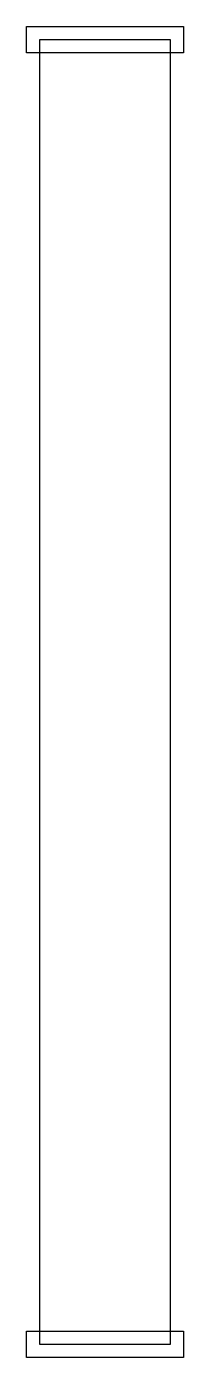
# Model space of a CAD drawing. Header units: metres. Extents: x -0.6 to 0.6, y -5.1 to 5.1.
import ezdxf

# ---------------------------------------------------------------- set-up
doc = ezdxf.new("R2010")
doc.units = ezdxf.units.M
doc.layers.add('1', color=1, linetype='Continuous')
doc.layers.add('2', color=2, linetype='Continuous')

msp = doc.modelspace()

# ---------------------------------------------------------------- linework, layer by layer
msp.add_lwpolyline([(-0.5, 5), (0.5, 5), (0.5, -5), (-0.5, -5), (-0.5, 5)])
at = {"layer": '1'}
msp.add_lwpolyline([(-0.6, -4.9), (0.6, -4.9), (0.6, -5.1), (-0.6, -5.1), (-0.6, -4.9)], dxfattribs=at)
at = {"layer": '2'}
msp.add_lwpolyline([(-0.6, 5.1), (0.6, 5.1), (0.6, 4.9), (-0.6, 4.9), (-0.6, 5.1)], dxfattribs=at)

doc.saveas('drawing.dxf')
